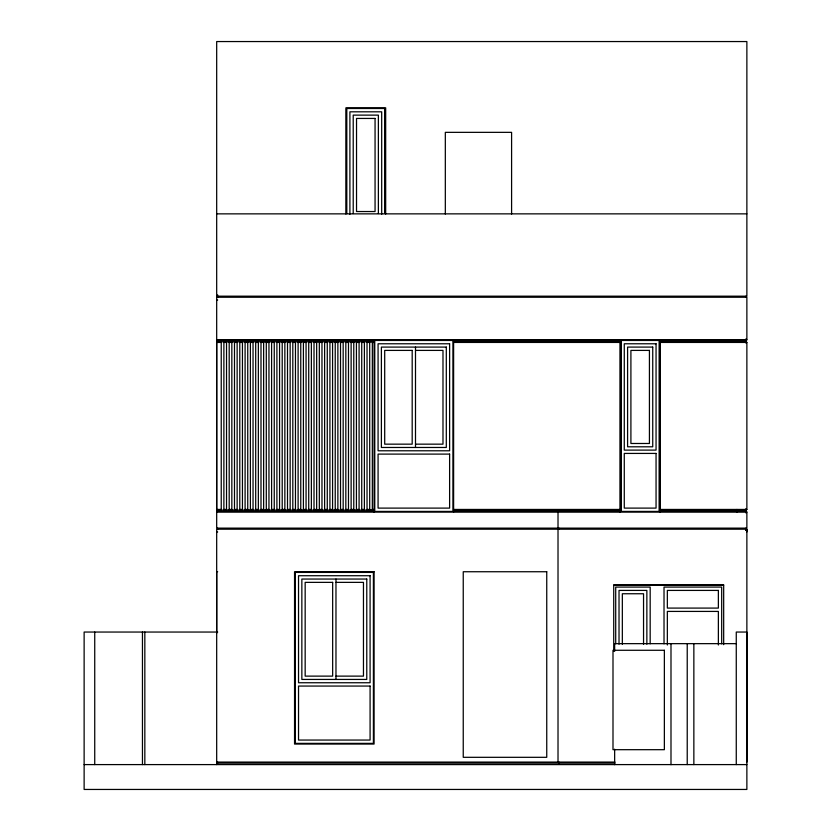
<?xml version="1.0" encoding="UTF-8"?>
<svg xmlns="http://www.w3.org/2000/svg" width="831" height="831" viewBox="0 0 831 831"><rect width="100%" height="100%" fill="white"/><g stroke="black" fill="none" stroke-linecap="round" stroke-linejoin="round"><path stroke-width="1.25" d="M216.683 633.284L216.683 571.738L217.67 571.738M216.683 296.179L746.872 296.179L746.872 41.55L216.683 41.55L216.683 528.132L746.872 528.132L746.872 512.093L216.683 512.093L216.683 339.786L746.872 339.786L746.872 297.238L216.683 297.238M345.914 214.066L345.914 107.822L385.677 107.822L385.677 214.066M346.589 108.497L346.589 213.411L346.589 108.497L385.002 108.497L385.002 213.411L385.002 108.497M620.29 339.786L620.29 512.093L620.29 340.44L453.612 340.44M620.965 511.418L620.965 340.461L659.378 340.461L659.378 511.418L620.965 511.418L620.965 340.461M659.367 511.418L659.378 340.461M660.053 512.093L660.053 339.786L660.053 511.429L746.207 511.429L746.872 512.093M745.874 529.191L745.874 530.251L745.874 528.132M746.872 762.079L746.872 529.191L216.683 529.191L216.683 764.593M221.233 342.434L216.683 342.434L217.338 341.77L216.683 339.786M216.683 512.093L217.338 511.429L374.075 511.429L374.075 512.093L374.075 339.786L374.075 340.44L217.338 340.44L217.67 341.79M660.053 340.44L746.207 340.44L746.872 339.786M660.053 510.109L746.207 510.109L746.872 509.445L746.872 342.434L746.207 341.77L660.053 341.77M216.683 213.858L746.872 213.858M216.683 300.022L217.67 300.022M217.317 341.79L374.075 341.77M453.612 341.77L620.29 341.77M223.882 342.434L226.531 342.434M229.19 342.434L231.839 342.434M234.487 342.434L237.136 342.434M239.785 342.434L242.444 342.434M245.093 342.434L247.742 342.434M250.391 342.434L253.04 342.434M255.699 342.434L258.348 342.434M260.996 342.434L263.645 342.434M266.294 342.434L268.953 342.434M271.602 342.434L274.251 342.434M276.9 342.434L279.559 342.434M282.208 342.434L284.856 342.434M287.505 342.434L290.154 342.434M292.813 342.434L295.462 342.434M298.111 342.434L300.76 342.434M303.408 342.434L306.068 342.434M308.716 342.434L311.365 342.434M314.014 342.434L316.663 342.434M319.322 342.434L321.971 342.434M324.62 342.434L327.269 342.434M329.917 342.434L332.577 342.434M335.225 342.434L337.874 342.434M340.523 342.434L343.172 342.434M345.831 342.434L348.48 342.434M351.129 342.434L353.777 342.434M356.426 342.434L359.085 342.434M361.734 342.434L364.383 342.434M367.032 342.434L369.691 342.434M372.34 342.434L374.075 342.434M453.612 342.434L620.29 342.434M660.053 342.434L746.872 342.434M415.5 350.402L442.985 350.402L442.985 444.159L415.5 444.159M221.233 509.445L216.683 509.445L217.338 510.109L374.075 510.109M223.882 509.445L226.531 509.445M229.19 509.445L231.839 509.445M234.487 509.445L237.136 509.445M239.785 509.445L242.444 509.445M245.093 509.445L247.742 509.445M250.391 509.445L253.04 509.445M255.699 509.445L258.348 509.445M260.996 509.445L263.645 509.445M266.294 509.445L268.953 509.445M271.602 509.445L274.251 509.445M276.9 509.445L279.559 509.445M282.208 509.445L284.856 509.445M287.505 509.445L290.154 509.445M292.813 509.445L295.462 509.445M298.111 509.445L300.76 509.445M303.408 509.445L306.068 509.445M308.716 509.445L311.365 509.445M314.014 509.445L316.663 509.445M319.322 509.445L321.971 509.445M324.62 509.445L327.269 509.445M329.917 509.445L332.577 509.445M335.225 509.445L337.874 509.445M340.523 509.445L343.172 509.445M345.831 509.445L348.48 509.445M351.129 509.445L353.777 509.445M356.426 509.445L359.085 509.445M361.734 509.445L364.383 509.445M367.032 509.445L369.691 509.445M372.34 509.445L374.075 509.445M453.612 509.445L620.29 509.445M660.053 509.445L746.872 509.445M453.612 510.109L620.29 510.109M453.612 511.429L620.29 511.429M216.683 531.975L217.67 531.975M335.973 582.365L363.459 582.365L363.459 676.122L335.973 676.122M613.725 585.076L723.676 585.076M217.712 632.048L84.128 632.048L84.128 789.45L746.872 789.45L746.872 632.048L736.266 632.048L736.266 764.593M736.266 643.651L614.649 643.651L614.649 651.369M216.683 762.079L614.93 762.079M216.683 763.138L614.93 763.138M84.128 764.593L746.872 764.593M746.872 529.191L746.872 531.975M746.207 340.44L746.207 341.77M746.207 510.109L746.207 511.429M745.874 296.179L745.874 297.238M745.874 338.903L745.874 343.037M745.874 508.686L745.874 512.935M736.931 509.445L736.931 512.093M723.676 644.669L723.676 584.993L613.725 584.993L613.725 650.995M721.682 643.848L721.682 587.081L664.021 587.081L664.021 643.848M718.368 645.001L718.368 611.419L667.345 611.419L667.345 645.001M693.854 643.651L693.854 764.593M687.227 643.651L687.227 764.593M670.991 643.651L670.991 764.686M650.174 643.807L650.174 587.081L615.709 587.081L615.709 643.807M646.861 644.222L646.861 590.415L619.022 590.415L619.022 644.222M643.547 644.337L643.547 593.75L622.336 593.75L622.336 644.337M614.649 749.157L614.649 764.686M559.003 528.132L559.003 529.191M559.003 762.079L559.003 763.138M558.017 512.093L558.017 528.132M558.017 529.191L558.017 762.079M511.595 214.034L511.595 132.347L445.323 132.347L445.323 214.034M453.612 339.786L453.612 512.093M415.5 347.088L415.5 447.473M381.689 214.263L381.689 111.811L349.903 111.811L349.903 214.263M378.375 213.546L378.375 115.125L353.217 115.125L353.217 213.546M372.34 341.77L372.34 510.109M369.691 341.77L369.691 510.109M367.032 341.77L367.032 510.109M364.383 341.77L364.383 510.109M361.734 341.77L361.734 510.109M359.085 341.77L359.085 510.109M356.426 341.77L356.426 510.109M353.777 341.77L353.777 510.109M351.129 341.77L351.129 510.109M348.48 341.77L348.48 510.109M345.831 341.77L345.831 510.109M343.172 341.77L343.172 510.109M340.523 341.77L340.523 510.109M337.874 341.77L337.874 510.109M335.973 579.051L335.973 679.436M335.225 341.77L335.225 510.109M332.577 341.77L332.577 510.109M329.917 341.77L329.917 510.109M327.269 341.77L327.269 510.109M324.62 341.77L324.62 510.109M321.971 341.77L321.971 510.109M319.322 341.77L319.322 510.109M316.663 341.77L316.663 510.109M314.014 341.77L314.014 510.109M311.365 341.77L311.365 510.109M308.716 341.77L308.716 510.109M306.068 341.77L306.068 510.109M303.408 341.77L303.408 510.109M300.76 341.77L300.76 510.109M298.111 341.77L298.111 510.109M295.462 341.77L295.462 510.109M292.813 341.77L292.813 510.109M290.154 341.77L290.154 510.109M287.505 341.77L287.505 510.109M284.856 341.77L284.856 510.109M282.208 341.77L282.208 510.109M279.559 341.77L279.559 510.109M276.9 341.77L276.9 510.109M274.251 341.77L274.251 510.109M271.602 341.77L271.602 510.109M268.953 341.77L268.953 510.109M266.294 341.77L266.294 510.109M263.645 341.77L263.645 510.109M260.996 341.77L260.996 510.109M258.348 341.77L258.348 510.109M255.699 341.77L255.699 510.109M253.04 341.77L253.04 510.109M250.391 341.77L250.391 510.109M247.742 341.77L247.742 510.109M245.093 341.77L245.093 510.109M242.444 341.77L242.444 510.109M239.785 341.77L239.785 510.109M237.136 341.77L237.136 510.109M234.487 341.77L234.487 510.109M231.839 341.77L231.839 510.109M229.19 341.77L229.19 510.109M226.531 341.77L226.531 510.109M223.882 341.77L223.882 510.109M221.233 341.77L221.233 510.109M217.67 294.87L217.67 297.446M217.67 528.132L217.67 529.191M217.67 762.079L217.67 763.138M217.338 510.109L217.338 511.429M144.833 632.048L144.833 764.593M142.454 632.048L142.454 764.593M94.734 632.048L94.734 764.593M375.061 118.438L356.53 118.438L356.53 211.531L375.061 211.531L375.061 118.438M452.926 340.461L374.76 340.461L374.76 511.418L452.926 511.418L452.926 340.461M449.613 343.774L378.074 343.774L378.074 450.786L449.613 450.786L449.613 343.774M656.054 343.774L624.278 343.774L624.278 450.111L656.054 450.111L656.054 343.774M446.299 347.088L381.387 347.088L381.387 447.473L446.299 447.473L446.299 347.088M652.74 347.088L627.592 347.088L627.592 446.798L652.74 446.798L652.74 347.088M412.186 350.402L384.701 350.402L384.701 444.159L412.186 444.159L412.186 350.402M649.427 350.402L630.906 350.402L630.906 443.484L649.427 443.484L649.427 350.402M656.054 453.425L624.278 453.425L624.278 508.105L656.054 508.105L656.054 453.425M449.613 454.1L378.074 454.1L378.074 508.105L449.613 508.105L449.613 454.1M374.075 571.738L294.548 571.738L294.548 744.057L374.075 744.057L374.075 571.738M546.746 571.738L463.241 571.738L463.241 757.311L546.746 757.311L546.746 571.738M373.399 572.414L295.223 572.414L295.223 743.371L373.399 743.371L373.399 572.414M370.086 575.727L298.537 575.727L298.537 682.75L370.086 682.75L370.086 575.727M366.772 579.051L301.85 579.051L301.85 679.436L366.772 679.436L366.772 579.051M332.66 582.365L305.164 582.365L305.164 676.122L332.66 676.122L332.66 582.365M718.368 590.415L667.345 590.415L667.345 608.084L718.368 608.084L718.368 590.415M664.364 650.278L612.998 650.278L612.998 749.687L664.364 749.687L664.364 650.278M370.086 686.063L298.537 686.063L298.537 740.057L370.086 740.057L370.086 686.063"/></g></svg>
